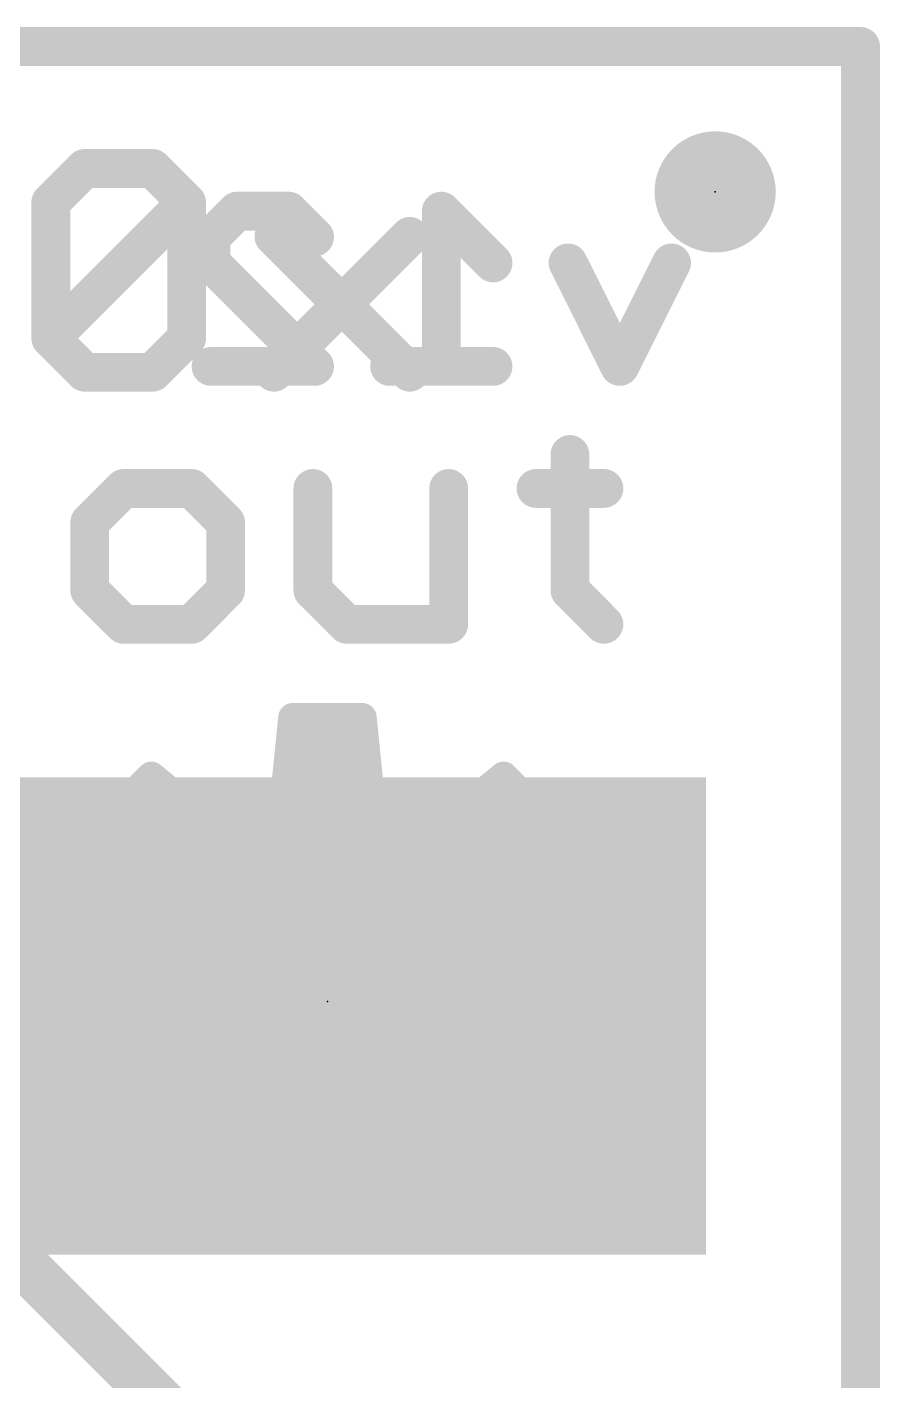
# Model space of a CAD drawing. Extents: x -0.1 to 25.5, y -0.1 to 14.1.
# Drawn here: x 21.03 to 25.5, y 6.98 to 14.07 of the extents above; entities that cross this region are included whole.
import ezdxf

# ---------------------------------------------------------------- set-up
doc = ezdxf.new("R2010")
doc.units = 0
for name, color, linetype in [('1', 12, 'CONTINUOUS'), ('16', 132, 'CONTINUOUS'), ('20', 53, 'CONTINUOUS'), ('21', 41, 'CONTINUOUS'), ('22', 40, 'CONTINUOUS'), ('23', 53, 'CONTINUOUS'), ('24', 53, 'CONTINUOUS')]:
    doc.layers.add(name, color=color, linetype=linetype)

# ---------------------------------------------------------------- blocks, each defined once
blk = doc.blocks.new('PIE')
at = {"const_width": 0.5}
blk.add_lwpolyline([(0, -0.25, 1), (0, 0.25, 1), (0, -0.25)], format="xyb", dxfattribs=at)
blk = doc.blocks.new('RECT')
blk.add_solid([(-0.5, -0.5), (0.5, -0.5), (-0.5, 0.5), (0.5, 0.5)])

msp = doc.modelspace()

# ---------------------------------------------------------------- linework, layer by layer
at = {"layer": '16'}
for points, const_width in [([(0, 13.97), (25.4, 13.97)], 0.2032), ([(25.4, 13.97), (25.4, 0)], 0.2032), ([(21.996, 12.9715), (22.1316, 13.1071)], 0.2032), ([(22.1316, 13.1071), (22.4028, 13.1071)], 0.2032), ([(22.4028, 13.1071), (22.5384, 12.9715)], 0.2032), ([(23.4739, 12.8359), (23.2027, 13.1071)], 0.2032), ([(23.2027, 13.1071), (23.2027, 12.2936)], 0.2032), ([(21.996, 12.8359), (21.996, 12.9715)], 0.2032), ([(22.5384, 12.2936), (21.996, 12.8359)], 0.2032), ([(24.1382, 12.2936), (23.8671, 12.8359)], 0.2032), ([(24.4094, 12.8359), (24.1382, 12.2936)], 0.2032), ([(21.996, 12.2936), (22.5384, 12.2936)], 0.2032), ([(23.4739, 12.2936), (22.9316, 12.2936)], 0.2032), ([(20.574, 8.0264), (22.86, 5.7404)], 0.254)]:
    msp.add_lwpolyline(points, dxfattribs=dict(at, const_width=const_width))
at = {"layer": '16', "const_width": 0.1016}
for points in [[(25.4508, 13.97, 1), (25.3492, 13.97)], [(25.4, 13.9192, 1), (25.4, 14.0208)], [(22.1316, 13.1579, 1), (22.1316, 13.0563)], [(22.1675, 13.0712, 1), (22.0957, 13.143)], [(22.4387, 13.143, 1), (22.3669, 13.0712)], [(22.4028, 13.0563, 1), (22.4028, 13.1579)], [(23.2386, 13.143, 1), (23.1668, 13.0712)], [(23.2535, 13.1071, 1), (23.1519, 13.1071)], [(22.0468, 12.9715, 1), (21.9452, 12.9715)], [(21.9601, 13.0074, 1), (22.032, 12.9356)], [(22.5024, 12.9356, 1), (22.5743, 13.0074)], [(22.032, 12.8718, 1), (21.9601, 12.8)], [(23.438, 12.8, 1), (23.5098, 12.8718)], [(23.9125, 12.8586, 1), (23.8216, 12.8132)], [(24.4548, 12.8132, 1), (24.364, 12.8586)], [(21.9452, 12.8359, 1), (22.0468, 12.8359)], [(21.996, 12.3444, 1), (21.996, 12.2428)], [(22.5024, 12.2577, 1), (22.5743, 12.3295)], [(22.5384, 12.2428, 1), (22.5384, 12.3444)], [(22.9316, 12.3444, 1), (22.9316, 12.2428)], [(23.1519, 12.2936, 1), (23.2535, 12.2936)], [(23.4739, 12.2428, 1), (23.4739, 12.3444)], [(24.0928, 12.3163, 1), (24.1837, 12.2709)], [(24.0928, 12.2709, 1), (24.1837, 12.3163)]]:
    msp.add_lwpolyline(points, format="xyb", dxfattribs=at)
at = {"layer": '20', "const_width": 0.2032}
for points in [[(25.4, 13.97), (0, 13.97)], [(25.4, 0), (25.4, 13.97)]]:
    msp.add_lwpolyline(points, dxfattribs=at)
at = {"layer": '20', "const_width": 0.1016}
for points in [[(25.4508, 13.97, 1), (25.3492, 13.97)], [(25.4, 13.9192, 1), (25.4, 14.0208)]]:
    msp.add_lwpolyline(points, format="xyb", dxfattribs=at)
at = {"layer": '21', "const_width": 0.2032}
for points in [[(21.156, 13.153), (21.3339, 13.3309)], [(21.3339, 13.3309), (21.6898, 13.3309)], [(21.6898, 13.3309), (21.8678, 13.153)], [(21.156, 12.4412), (21.156, 13.153)], [(21.156, 12.4412), (21.8678, 13.153)], [(21.8678, 13.153), (21.8678, 12.4412)], [(22.3254, 12.975), (23.0372, 12.2632)], [(22.3254, 12.2632), (23.0372, 12.975)], [(21.3339, 12.2632), (21.156, 12.4412)], [(21.8678, 12.4412), (21.6898, 12.2632)], [(21.6898, 12.2632), (21.3339, 12.2632)], [(23.8769, 11.8322), (23.8769, 11.1204)], [(21.5381, 11.6542), (21.3602, 11.4763)], [(21.894, 11.6542), (21.5381, 11.6542)], [(22.072, 11.4763), (21.894, 11.6542)], [(22.5296, 11.6542), (22.5296, 11.1204)], [(23.2414, 10.9424), (23.2414, 11.6542)], [(23.699, 11.6542), (24.0549, 11.6542)], [(21.3602, 11.4763), (21.3602, 11.1204)], [(22.072, 11.1204), (22.072, 11.4763)], [(21.3602, 11.1204), (21.5381, 10.9424)], [(21.894, 10.9424), (22.072, 11.1204)], [(22.5296, 11.1204), (22.7075, 10.9424)], [(23.8769, 11.1204), (24.0549, 10.9424)], [(21.5381, 10.9424), (21.894, 10.9424)], [(22.7075, 10.9424), (23.2414, 10.9424)]]:
    msp.add_lwpolyline(points, dxfattribs=at)
at = {"layer": '21', "const_width": 0.1016}
for points in [[(21.3339, 13.3817, 1), (21.3339, 13.2801)], [(21.3699, 13.295, 1), (21.298, 13.3668)], [(21.7258, 13.3668, 1), (21.6539, 13.295)], [(21.6898, 13.2801, 1), (21.6898, 13.3817)], [(21.2068, 13.153, 1), (21.1052, 13.153)], [(21.1201, 13.1889, 1), (21.1919, 13.117)], [(21.9186, 13.153, 1), (21.817, 13.153)], [(21.9037, 13.117, 1), (21.8319, 13.1889)], [(21.8319, 13.117, 1), (21.9037, 13.1889)], [(22.3613, 13.0109, 1), (22.2895, 12.9391)], [(23.0731, 12.9391, 1), (23.0013, 13.0109)], [(21.1919, 12.4771, 1), (21.1201, 12.4052)], [(21.1201, 12.4771, 1), (21.1919, 12.4052)], [(21.1052, 12.4412, 1), (21.2068, 12.4412)], [(21.817, 12.4412, 1), (21.9186, 12.4412)], [(21.9037, 12.4052, 1), (21.8319, 12.4771)], [(21.3339, 12.314, 1), (21.3339, 12.2124)], [(21.298, 12.2273, 1), (21.3699, 12.2991)], [(21.6539, 12.2991, 1), (21.7258, 12.2273)], [(21.6898, 12.2124, 1), (21.6898, 12.314)], [(22.2895, 12.2991, 1), (22.3613, 12.2273)], [(23.0013, 12.2273, 1), (23.0731, 12.2991)], [(23.9277, 11.8322, 1), (23.8261, 11.8322)], [(21.5381, 11.705, 1), (21.5381, 11.6034)], [(21.5741, 11.6183, 1), (21.5022, 11.6901)], [(21.93, 11.6901, 1), (21.8581, 11.6183)], [(21.894, 11.6034, 1), (21.894, 11.705)], [(22.5804, 11.6542, 1), (22.4788, 11.6542)], [(23.2922, 11.6542, 1), (23.1906, 11.6542)], [(23.699, 11.705, 1), (23.699, 11.6034)], [(24.0549, 11.6034, 1), (24.0549, 11.705)], [(21.411, 11.4763, 1), (21.3094, 11.4763)], [(21.3243, 11.5122, 1), (21.3961, 11.4403)], [(22.1228, 11.4763, 1), (22.0212, 11.4763)], [(22.0361, 11.4403, 1), (22.1079, 11.5122)], [(21.3961, 11.1563, 1), (21.3243, 11.0844)], [(22.1079, 11.0844, 1), (22.0361, 11.1563)], [(22.5655, 11.1563, 1), (22.4937, 11.0844)], [(23.9128, 11.1563, 1), (23.841, 11.0844)], [(21.3094, 11.1204, 1), (21.411, 11.1204)], [(22.0212, 11.1204, 1), (22.1228, 11.1204)], [(22.4788, 11.1204, 1), (22.5804, 11.1204)], [(23.8261, 11.1204, 1), (23.9277, 11.1204)], [(21.5381, 10.9932, 1), (21.5381, 10.8916)], [(21.5022, 10.9065, 1), (21.5741, 10.9783)], [(21.8581, 10.9783, 1), (21.93, 10.9065)], [(21.894, 10.8916, 1), (21.894, 10.9932)], [(22.7075, 10.9932, 1), (22.7075, 10.8916)], [(22.6716, 10.9065, 1), (22.7435, 10.9783)], [(23.2414, 10.8916, 1), (23.2414, 10.9932)], [(24.019, 10.9065, 1), (24.0908, 10.9783)], [(23.1906, 10.9424, 1), (23.2922, 10.9424)]]:
    msp.add_lwpolyline(points, format="xyb", dxfattribs=at)
at = {"layer": '22', "const_width": 0.15}
for points in [[(22.374, 9.9711), (22.4232, 10.455)], [(22.4232, 10.455), (22.7888, 10.455)], [(22.7888, 10.455), (22.838, 9.9711)], [(22.4125, 10.35), (22.7995, 10.35)], [(21.424, 9.8897), (21.6825, 10.1482)], [(21.6825, 10.1482), (22.0595, 9.8408)], [(22.3973, 10.2), (22.8147, 10.2)], [(23.1525, 9.8408), (23.5295, 10.1482)], [(23.5295, 10.1482), (23.788, 9.8897)], [(21.5843, 10.05), (21.8029, 10.05)], [(22.382, 10.05), (22.83, 10.05)], [(23.4091, 10.05), (23.6277, 10.05)], [(22.2113, 9.919), (22.374, 9.9711)], [(22.838, 9.9711), (23.0007, 9.919)], [(21.7314, 9.5127), (21.424, 9.8897)], [(21.4343, 9.9), (21.9869, 9.9)], [(22.0595, 9.8408), (22.2113, 9.919)], [(22.1744, 9.9), (23.0376, 9.9)], [(23.0007, 9.919), (23.1525, 9.8408)], [(23.2251, 9.9), (23.7777, 9.9)], [(23.788, 9.8897), (23.4806, 9.5127)], [(21.5379, 9.75), (23.6741, 9.75)], [(21.6602, 9.6), (23.5518, 9.6)], [(21.6532, 9.3609), (21.7314, 9.5127)], [(23.4806, 9.5127), (23.5588, 9.3609)], [(21.6991, 9.45), (23.5129, 9.45)], [(22.555, 9.432), (22.4458, 9.4066)], [(22.6672, 9.4308), (22.555, 9.432)], [(22.7759, 9.403), (22.6672, 9.4308)], [(21.6011, 9.1982), (21.6532, 9.3609)], [(22.4458, 9.4066), (22.3457, 9.3558)], [(22.8749, 9.3501), (22.7759, 9.403)], [(23.5588, 9.3609), (23.6109, 9.1982)], [(21.6337, 9.3), (22.2806, 9.3)], [(22.3457, 9.3558), (22.2605, 9.2828)], [(22.9584, 9.2752), (22.8749, 9.3501)], [(22.9308, 9.3), (23.5783, 9.3)], [(22.2605, 9.2828), (22.1952, 9.1916)], [(23.0218, 9.1826), (22.9584, 9.2752)], [(21.1172, 9.149), (21.6011, 9.1982)], [(21.1172, 8.7834), (21.1172, 9.149)], [(21.127, 9.15), (22.1785, 9.15)], [(22.1952, 9.1916), (22.1533, 9.0875)], [(23.0613, 9.0776), (23.0218, 9.1826)], [(23.0341, 9.15), (24.085, 9.15)], [(23.6109, 9.1982), (24.0948, 9.149)], [(24.0948, 9.149), (24.0948, 8.7834)], [(22.1533, 9.0875), (22.1375, 8.9764)], [(23.0748, 8.9662), (23.0613, 9.0776)], [(21.1172, 9), (22.1408, 9)], [(22.1375, 8.9764), (22.1485, 8.8647)], [(23.0619, 8.8568), (23.0748, 8.9662)], [(23.0707, 9), (24.0948, 9)], [(22.1485, 8.8647), (22.1857, 8.7589)], [(21.1172, 8.85), (22.1536, 8.85)], [(23.0237, 8.7534), (23.0619, 8.8568)], [(23.0594, 8.85), (24.0948, 8.85)], [(21.6011, 8.7342), (21.1172, 8.7834)], [(21.6532, 8.5715), (21.6011, 8.7342)], [(22.1857, 8.7589), (22.247, 8.6649)], [(22.9625, 8.6617), (23.0237, 8.7534)], [(23.6109, 8.7342), (23.5588, 8.5715)], [(24.0948, 8.7834), (23.6109, 8.7342)], [(21.6121, 8.7), (22.224, 8.7)], [(22.247, 8.6649), (22.3288, 8.5882)], [(22.8816, 8.5869), (22.9625, 8.6617)], [(22.9881, 8.7), (23.5999, 8.7)], [(22.3288, 8.5882), (22.4266, 8.5331)], [(22.7854, 8.5331), (22.8816, 8.5869)], [(21.7314, 8.4197), (21.6532, 8.5715)], [(21.6643, 8.55), (22.3966, 8.55)], [(22.4266, 8.5331), (22.2113, 8.0134)], [(23.0007, 8.0134), (22.7854, 8.5331)], [(22.8156, 8.55), (23.5477, 8.55)], [(23.5588, 8.5715), (23.4806, 8.4197)], [(21.424, 8.0427), (21.7314, 8.4197)], [(21.7153, 8.4), (22.3715, 8.4)], [(22.8405, 8.4), (23.4967, 8.4)], [(23.4806, 8.4197), (23.788, 8.0427)], [(21.593, 8.25), (22.3093, 8.25)], [(22.9027, 8.25), (23.619, 8.25)], [(21.4707, 8.1), (22.2472, 8.1)], [(22.0595, 8.0916), (21.6825, 7.7842)], [(22.2113, 8.0134), (22.0595, 8.0916)], [(22.9648, 8.1), (23.7413, 8.1)], [(23.1525, 8.0916), (23.0007, 8.0134)], [(23.5295, 7.7842), (23.1525, 8.0916)], [(21.6825, 7.7842), (21.424, 8.0427)], [(23.788, 8.0427), (23.5295, 7.7842)], [(21.5167, 7.95), (21.8858, 7.95)], [(23.3262, 7.95), (23.6953, 7.95)], [(21.6667, 7.8), (21.7019, 7.8)], [(23.5101, 7.8), (23.5453, 7.8)]]:
    msp.add_lwpolyline(points, dxfattribs=at)
at = {"layer": '22', "const_width": 0.075}
for points in [[(22.4232, 10.4925, 1), (22.4232, 10.4175)], [(22.4605, 10.4512, 1), (22.3859, 10.4588)], [(22.8261, 10.4588, 1), (22.7515, 10.4512)], [(22.7888, 10.4175, 1), (22.7888, 10.4925)], [(22.4125, 10.3875, 1), (22.4125, 10.3125)], [(22.7995, 10.3125, 1), (22.7995, 10.3875)], [(21.7062, 10.1773, 1), (21.6588, 10.1191)], [(21.709, 10.1217, 1), (21.656, 10.1747)], [(22.3973, 10.2375, 1), (22.3973, 10.1625)], [(22.8147, 10.1625, 1), (22.8147, 10.2375)], [(23.556, 10.1747, 1), (23.503, 10.1217)], [(23.5532, 10.1191, 1), (23.5058, 10.1773)], [(21.5843, 10.0875, 1), (21.5843, 10.0125)], [(21.8029, 10.0125, 1), (21.8029, 10.0875)], [(22.382, 10.0875, 1), (22.382, 10.0125)], [(22.83, 10.0125, 1), (22.83, 10.0875)], [(23.4091, 10.0875, 1), (23.4091, 10.0125)], [(23.6277, 10.0125, 1), (23.6277, 10.0875)], [(22.3367, 9.9749, 1), (22.4113, 9.9673)], [(22.3854, 9.9354, 1), (22.3626, 10.0068)], [(22.8494, 10.0068, 1), (22.8266, 9.9354)], [(22.8007, 9.9673, 1), (22.8753, 9.9749)], [(21.4531, 9.9134, 1), (21.3949, 9.866)], [(21.3975, 9.9162, 1), (21.4505, 9.8632)], [(21.4343, 9.9375, 1), (21.4343, 9.8625)], [(21.9869, 9.8625, 1), (21.9869, 9.9375)], [(22.1744, 9.9375, 1), (22.1744, 9.8625)], [(22.1999, 9.9547, 1), (22.2228, 9.8833)], [(22.2285, 9.8857, 1), (22.1942, 9.9524)], [(23.0178, 9.9524, 1), (22.9835, 9.8857)], [(22.9892, 9.8833, 1), (23.0121, 9.9547)], [(23.0376, 9.8625, 1), (23.0376, 9.9375)], [(23.2251, 9.9375, 1), (23.2251, 9.8625)], [(23.8171, 9.866, 1), (23.7589, 9.9134)], [(23.7615, 9.8632, 1), (23.8145, 9.9162)], [(23.7777, 9.8625, 1), (23.7777, 9.9375)], [(22.0423, 9.8741, 1), (22.0767, 9.8075)], [(22.0358, 9.8117, 1), (22.0832, 9.8699)], [(23.1288, 9.8699, 1), (23.1762, 9.8117)], [(23.1353, 9.8075, 1), (23.1697, 9.8741)], [(21.5379, 9.7875, 1), (21.5379, 9.7125)], [(23.6741, 9.7125, 1), (23.6741, 9.7875)], [(21.6602, 9.6375, 1), (21.6602, 9.5625)], [(23.5518, 9.5625, 1), (23.5518, 9.6375)], [(21.7647, 9.4955, 1), (21.6981, 9.5299)], [(23.5139, 9.5299, 1), (23.4473, 9.4955)], [(21.6991, 9.4875, 1), (21.6991, 9.4125)], [(21.7023, 9.489, 1), (21.7605, 9.5364)], [(22.5554, 9.4695, 1), (22.5546, 9.3945)], [(22.5635, 9.3955, 1), (22.5465, 9.4686)], [(22.6765, 9.4671, 1), (22.6579, 9.3945)], [(22.6668, 9.3933, 1), (22.6676, 9.4683)], [(23.4515, 9.5364, 1), (23.5097, 9.489)], [(23.5129, 9.4125, 1), (23.5129, 9.4875)], [(21.6889, 9.3494, 1), (21.6175, 9.3723)], [(22.4372, 9.4431, 1), (22.4543, 9.37)], [(22.4627, 9.3731, 1), (22.4288, 9.44)], [(22.7936, 9.436, 1), (22.7582, 9.3699)], [(22.7666, 9.3666, 1), (22.7852, 9.4393)], [(23.5945, 9.3723, 1), (23.5231, 9.3494)], [(21.6337, 9.3375, 1), (21.6337, 9.2625)], [(21.6198, 9.378, 1), (21.6865, 9.3437)], [(22.2806, 9.2625, 1), (22.2806, 9.3375)], [(22.3287, 9.3893, 1), (22.3626, 9.3224)], [(22.3701, 9.3274, 1), (22.3213, 9.3843)], [(22.8999, 9.378, 1), (22.8499, 9.3222)], [(22.8572, 9.317, 1), (22.8926, 9.3832)], [(22.9308, 9.3375, 1), (22.9308, 9.2625)], [(23.5255, 9.3437, 1), (23.5922, 9.378)], [(23.5783, 9.2625, 1), (23.5783, 9.3375)], [(22.2361, 9.3112, 1), (22.2849, 9.2543)], [(22.291, 9.2609, 1), (22.23, 9.3046)], [(22.9894, 9.2964, 1), (22.9275, 9.254)], [(22.9334, 9.2473, 1), (22.9835, 9.3031)], [(21.1547, 9.149, 1), (21.0797, 9.149)], [(21.1134, 9.1863, 1), (21.121, 9.1117)], [(21.127, 9.1875, 1), (21.127, 9.1125)], [(21.5654, 9.2096, 1), (21.6368, 9.1868)], [(21.6049, 9.1609, 1), (21.5973, 9.2355)], [(22.1647, 9.2134, 1), (22.2256, 9.1697)], [(22.2299, 9.1776, 1), (22.1604, 9.2056)], [(22.1785, 9.1125, 1), (22.1785, 9.1875)], [(23.0569, 9.1958, 1), (22.9867, 9.1694)], [(22.9909, 9.1614, 1), (23.0528, 9.2038)], [(23.0341, 9.1875, 1), (23.0341, 9.1125)], [(23.6147, 9.2355, 1), (23.6071, 9.1609)], [(23.5752, 9.1868, 1), (23.6466, 9.2096)], [(24.1323, 9.149, 1), (24.0573, 9.149)], [(24.085, 9.1125, 1), (24.085, 9.1875)], [(24.091, 9.1117, 1), (24.0986, 9.1863)], [(22.1905, 9.0822, 1), (22.1162, 9.0928)], [(23.0986, 9.0821, 1), (23.0241, 9.0731)], [(22.1185, 9.1014, 1), (22.1881, 9.0735)], [(23.0263, 9.0644, 1), (23.0964, 9.0908)], [(21.1172, 9.0375, 1), (21.1172, 8.9625)], [(22.1748, 8.98, 1), (22.1001, 8.9727)], [(22.1003, 8.9817, 1), (22.1746, 8.9711)], [(22.1408, 8.9625, 1), (22.1408, 9.0375)], [(23.0707, 9.0375, 1), (23.0707, 8.9625)], [(23.112, 8.9618, 1), (23.0376, 8.9706)], [(24.0948, 8.9625, 1), (24.0948, 9.0375)], [(22.1838, 8.8772, 1), (22.1131, 8.8523)], [(23.0376, 8.9617, 1), (23.112, 8.9707)], [(21.1172, 8.8875, 1), (21.1172, 8.8125)], [(22.1111, 8.861, 1), (22.1858, 8.8684)], [(22.1536, 8.8125, 1), (22.1536, 8.8875)], [(23.0594, 8.8875, 1), (23.0594, 8.8125)], [(23.0246, 8.8612, 1), (23.0991, 8.8524)], [(23.097, 8.8438, 1), (23.0267, 8.8697)], [(24.0948, 8.8125, 1), (24.0948, 8.8875)], [(21.121, 8.8207, 1), (21.1134, 8.7461)], [(21.0797, 8.7834, 1), (21.1547, 8.7834)], [(21.6368, 8.7456, 1), (21.5654, 8.7228)], [(21.5973, 8.6969, 1), (21.6049, 8.7715)], [(22.2171, 8.7793, 1), (22.1542, 8.7384)], [(22.1503, 8.7464, 1), (22.221, 8.7713)], [(22.9885, 8.7663, 1), (23.0589, 8.7404)], [(23.0549, 8.7325, 1), (22.9925, 8.7742)], [(23.6071, 8.7715, 1), (23.6147, 8.6969)], [(23.6466, 8.7228, 1), (23.5752, 8.7456)], [(24.0573, 8.7834, 1), (24.1323, 8.7834)], [(24.0986, 8.7461, 1), (24.091, 8.8207)], [(21.6121, 8.7375, 1), (21.6121, 8.6625)], [(22.2726, 8.6922, 1), (22.2213, 8.6375)], [(22.224, 8.6625, 1), (22.224, 8.7375)], [(22.9879, 8.6342, 1), (22.937, 8.6893)], [(22.9881, 8.7375, 1), (22.9881, 8.6625)], [(23.5999, 8.6625, 1), (23.5999, 8.7375)], [(22.2155, 8.6444, 1), (22.2784, 8.6854)], [(22.3472, 8.6208, 1), (22.3104, 8.5555)], [(22.8999, 8.5542, 1), (22.8632, 8.6197)], [(22.9313, 8.6826, 1), (22.9937, 8.6409)], [(21.6865, 8.5887, 1), (21.6198, 8.5544)], [(21.6175, 8.5601, 1), (21.6889, 8.583)], [(21.6643, 8.5875, 1), (21.6643, 8.5125)], [(22.3032, 8.5608, 1), (22.3545, 8.6155)], [(22.4612, 8.5187, 1), (22.392, 8.5475)], [(22.3966, 8.5125, 1), (22.3966, 8.5875)], [(22.4082, 8.5004, 1), (22.445, 8.5658)], [(22.82, 8.5475, 1), (22.7508, 8.5187)], [(22.7671, 8.5658, 1), (22.8037, 8.5004)], [(22.8156, 8.5875, 1), (22.8156, 8.5125)], [(22.8561, 8.6145, 1), (22.907, 8.5594)], [(23.5231, 8.583, 1), (23.5945, 8.5601)], [(23.5922, 8.5544, 1), (23.5255, 8.5887)], [(23.5477, 8.5125, 1), (23.5477, 8.5875)], [(21.7153, 8.4375, 1), (21.7153, 8.3625)], [(21.6981, 8.4025, 1), (21.7647, 8.4369)], [(21.7605, 8.396, 1), (21.7023, 8.4434)], [(22.3715, 8.3625, 1), (22.3715, 8.4375)], [(22.8405, 8.4375, 1), (22.8405, 8.3625)], [(23.5097, 8.4434, 1), (23.4515, 8.396)], [(23.4473, 8.4369, 1), (23.5139, 8.4025)], [(23.4967, 8.3625, 1), (23.4967, 8.4375)], [(21.593, 8.2875, 1), (21.593, 8.2125)], [(22.3093, 8.2125, 1), (22.3093, 8.2875)], [(22.9027, 8.2875, 1), (22.9027, 8.2125)], [(23.619, 8.2125, 1), (23.619, 8.2875)], [(21.4707, 8.1375, 1), (21.4707, 8.0625)], [(22.0767, 8.1249, 1), (22.0423, 8.0583)], [(22.0832, 8.0625, 1), (22.0358, 8.1207)], [(22.2472, 8.0625, 1), (22.2472, 8.1375)], [(22.9648, 8.1375, 1), (22.9648, 8.0625)], [(23.1762, 8.1207, 1), (23.1288, 8.0625)], [(23.1697, 8.0583, 1), (23.1353, 8.1249)], [(23.7413, 8.0625, 1), (23.7413, 8.1375)], [(21.4505, 8.0692, 1), (21.3975, 8.0162)], [(21.3949, 8.0664, 1), (21.4531, 8.019)], [(23.7589, 8.019, 1), (23.8171, 8.0664)], [(23.8145, 8.0162, 1), (23.7615, 8.0692)], [(21.5167, 7.9875, 1), (21.5167, 7.9125)], [(21.8858, 7.9125, 1), (21.8858, 7.9875)], [(22.1767, 8.0278, 1), (22.2459, 7.999)], [(22.1941, 7.9801, 1), (22.2285, 8.0467)], [(22.9835, 8.0467, 1), (23.0179, 7.9801)], [(22.9661, 7.999, 1), (23.0353, 8.0278)], [(23.3262, 7.9875, 1), (23.3262, 7.9125)], [(23.6953, 7.9125, 1), (23.6953, 7.9875)], [(21.6667, 7.8375, 1), (21.6667, 7.7625)], [(21.7019, 7.7625, 1), (21.7019, 7.8375)], [(23.5101, 7.8375, 1), (23.5101, 7.7625)], [(23.5453, 7.7625, 1), (23.5453, 7.8375)], [(21.6588, 7.8133, 1), (21.7062, 7.7551)], [(21.656, 7.7577, 1), (21.709, 7.8107)], [(23.503, 7.8107, 1), (23.556, 7.7577)], [(23.5058, 7.7551, 1), (23.5532, 7.8133)]]:
    msp.add_lwpolyline(points, format="xyb", dxfattribs=at)
at = {"layer": '23'}
msp.add_point((24.638, 13.208), dxfattribs=at)
at = {"layer": '24'}
msp.add_point((22.606, 8.9662), dxfattribs=at)

# ---------------------------------------------------------------- block references
at = {"layer": '1', "xscale": 0.635, "yscale": 0.635}
msp.add_blockref('PIE', (24.638, 13.208), dxfattribs=at)
at = {"layer": '1', "xscale": 2.5, "yscale": 6, "rotation": 270}
msp.add_blockref('RECT', (21.59, 8.89), dxfattribs=at)

doc.saveas('drawing.dxf')
